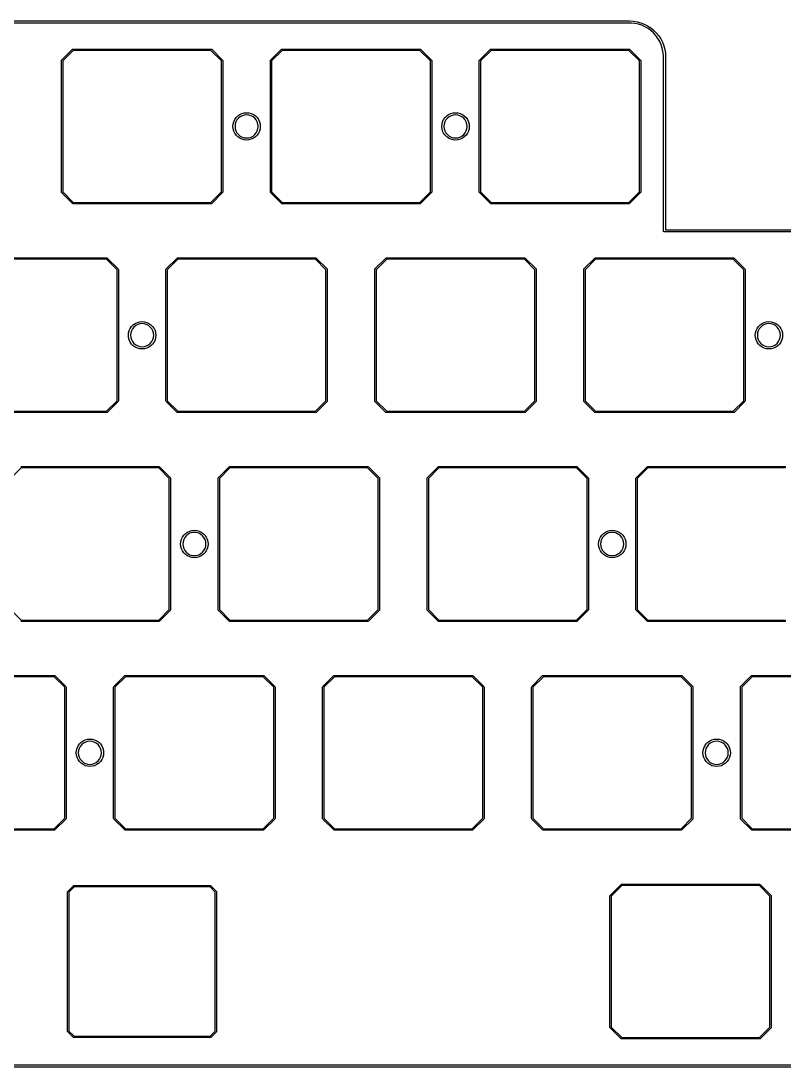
# Model space of a CAD drawing. Extents: x 24 to 276, y -145 to -49.
# Drawn here: x 93.7 to 163.3, y -144.6 to -49.1 of the extents above; entities that cross this region are included whole.
import ezdxf

# ---------------------------------------------------------------- set-up
doc = ezdxf.new("R2010")
doc.units = 0
doc.layers.add('BLACK', color=7, linetype='CONTINUOUS')

msp = doc.modelspace()

# ---------------------------------------------------------------- linework, layer by layer
at = {"layer": 'BLACK', "linetype": 'CONTINUOUS'}
for p, q in [((31.75, -49.1125), (149.225, -49.1125)), ((149.225, -49.3125), (31.75, -49.3125)), ((149.225, -49.1125), (149.225, -49.1125)), ((149.225, -49.1125), (149.567, -49.1305)), ((149.225, -49.1125), (149.225, -49.1125)), ((149.386, -49.3125), (149.225, -49.3125)), ((149.707, -49.3462), (149.386, -49.3125)), ((149.567, -49.1305), (149.906, -49.1841)), ((150.022, -49.4132), (149.707, -49.3462)), ((149.906, -49.1841), (150.237, -49.2728)), ((150.328, -49.5128), (150.022, -49.4132)), ((150.237, -49.2728), (150.557, -49.3957)), ((150.623, -49.6439), (150.328, -49.5128)), ((150.557, -49.3957), (150.862, -49.5513)), ((150.862, -49.5513), (151.15, -49.738)), ((150.902, -49.8051), (150.623, -49.6439)), ((151.163, -49.9945), (150.902, -49.8051)), ((151.15, -49.738), (151.416, -49.9537)), ((151.402, -50.2102), (151.163, -49.9945)), ((151.618, -50.4497), (151.402, -50.2102)), ((151.416, -49.9537), (151.659, -50.1961)), ((151.807, -50.7105), (151.618, -50.4497)), ((151.659, -50.1961), (151.874, -50.4625)), ((151.874, -50.4625), (152.061, -50.75)), ((151.969, -50.9896), (151.807, -50.7105)), ((152.1, -51.284), (151.969, -50.9896)), ((152.061, -50.75), (152.217, -51.0555)), ((152.199, -51.5906), (152.1, -51.284)), ((152.217, -51.0555), (152.34, -51.3755)), ((152.34, -51.3755), (152.428, -51.7066)), ((97.4326, -52.6951), (98.4326, -51.6951)), ((98.4999, -51.7975), (97.535, -52.7624)), ((98.4326, -51.6951), (98.475, -51.6775)), ((98.475, -51.6775), (111.075, -51.6775)), ((111.05, -51.7975), (98.4999, -51.7975)), ((112.015, -52.7624), (111.05, -51.7975)), ((111.075, -51.6775), (111.117, -51.6951)), ((111.117, -51.6951), (111.117, -51.6951)), ((111.117, -51.6951), (112.117, -52.6951)), ((116.483, -52.6951), (117.483, -51.6951)), ((117.55, -51.7975), (116.585, -52.7624)), ((117.483, -51.6951), (117.525, -51.6775)), ((117.525, -51.6775), (130.125, -51.6775)), ((130.1, -51.7975), (117.55, -51.7975)), ((131.065, -52.7624), (130.1, -51.7975)), ((130.125, -51.6775), (130.167, -51.6951)), ((130.167, -51.6951), (130.167, -51.6951)), ((130.167, -51.6951), (131.167, -52.6951)), ((135.533, -52.6951), (136.533, -51.6951)), ((136.6, -51.7975), (135.635, -52.7624)), ((136.533, -51.6951), (136.575, -51.6775)), ((136.575, -51.6775), (149.175, -51.6775)), ((149.15, -51.7975), (136.6, -51.7975)), ((150.115, -52.7624), (149.15, -51.7975)), ((149.175, -51.6775), (149.217, -51.6951)), ((149.217, -51.6951), (149.217, -51.6951)), ((149.217, -51.6951), (150.217, -52.6951)), ((152.266, -51.9058), (152.199, -51.5906)), ((152.3, -52.2263), (152.266, -51.9058)), ((152.3, -52.3875), (152.3, -52.2263)), ((152.3, -68.2625), (152.3, -52.3875)), ((152.3, -52.3875), (152.3, -52.3875)), ((152.428, -51.7066), (152.482, -52.0452)), ((152.482, -52.0452), (152.5, -52.3875)), ((152.5, -52.3875), (152.5, -52.3875)), ((152.5, -52.3875), (152.5, -52.3875)), ((152.5, -52.3875), (152.5, -68.1625)), ((97.415, -52.7375), (97.4326, -52.6951)), ((97.415, -64.7375), (97.415, -52.7375)), ((97.4326, -52.6951), (97.4326, -52.6951)), ((97.535, -52.7624), (97.535, -64.7126)), ((112.015, -64.7126), (112.015, -52.7624)), ((112.117, -52.6951), (112.135, -52.7375)), ((112.135, -52.7375), (112.135, -64.7375)), ((116.465, -52.7375), (116.483, -52.6951)), ((116.465, -64.7375), (116.465, -52.7375)), ((116.483, -52.6951), (116.483, -52.6951)), ((116.585, -52.7624), (116.585, -64.7126)), ((131.065, -64.7126), (131.065, -52.7624)), ((131.167, -52.6951), (131.185, -52.7375)), ((131.185, -52.7375), (131.185, -64.7375)), ((135.515, -52.7375), (135.533, -52.6951)), ((135.515, -64.7375), (135.515, -52.7375)), ((135.533, -52.6951), (135.533, -52.6951)), ((135.635, -52.7624), (135.635, -64.7126)), ((150.115, -64.7126), (150.115, -52.7624)), ((150.217, -52.6951), (150.235, -52.7375)), ((150.235, -52.7375), (150.235, -64.7375)), ((113.125, -58.31), (113.217, -58.1125)), ((113.217, -58.1125), (113.342, -57.934)), ((113.423, -58.1513), (113.325, -58.3337)), ((113.342, -57.934), (113.497, -57.7799)), ((113.554, -57.9914), (113.423, -58.1513)), ((113.497, -57.7799), (113.675, -57.655)), ((113.714, -57.8602), (113.554, -57.9914)), ((113.675, -57.655), (113.872, -57.5629)), ((113.896, -57.7627), (113.714, -57.8602)), ((113.872, -57.5629), (114.083, -57.5065)), ((114.094, -57.7027), (113.896, -57.7627)), ((114.083, -57.5065), (114.3, -57.4875)), ((114.3, -57.6824), (114.094, -57.7027)), ((114.3, -57.4875), (114.517, -57.5065)), ((114.506, -57.7027), (114.3, -57.6824)), ((114.704, -57.7627), (114.506, -57.7027)), ((114.517, -57.5065), (114.728, -57.5629)), ((114.886, -57.8602), (114.704, -57.7627)), ((114.728, -57.5629), (114.925, -57.655)), ((115.046, -57.9914), (114.886, -57.8602)), ((114.925, -57.655), (115.103, -57.7799)), ((115.177, -58.1513), (115.046, -57.9914)), ((115.103, -57.7799), (115.258, -57.934)), ((115.275, -58.3337), (115.177, -58.1513)), ((115.258, -57.934), (115.383, -58.1125)), ((115.383, -58.1125), (115.475, -58.31)), ((132.175, -58.31), (132.267, -58.1125)), ((132.267, -58.1125), (132.392, -57.934)), ((132.473, -58.1513), (132.375, -58.3337)), ((132.392, -57.934), (132.547, -57.7799)), ((132.604, -57.9914), (132.473, -58.1513)), ((132.547, -57.7799), (132.725, -57.655)), ((132.764, -57.8602), (132.604, -57.9914)), ((132.725, -57.655), (132.922, -57.5629)), ((132.946, -57.7627), (132.764, -57.8602)), ((132.922, -57.5629), (133.133, -57.5065)), ((133.144, -57.7027), (132.946, -57.7627)), ((133.133, -57.5065), (133.35, -57.4875)), ((133.35, -57.6824), (133.144, -57.7027)), ((133.35, -57.4875), (133.567, -57.5065)), ((133.556, -57.7027), (133.35, -57.6824)), ((133.754, -57.7627), (133.556, -57.7027)), ((133.567, -57.5065), (133.778, -57.5629)), ((133.936, -57.8602), (133.754, -57.7627)), ((133.778, -57.5629), (133.975, -57.655)), ((134.096, -57.9914), (133.936, -57.8602)), ((133.975, -57.655), (134.153, -57.7799)), ((134.227, -58.1513), (134.096, -57.9914)), ((134.153, -57.7799), (134.308, -57.934)), ((134.325, -58.3337), (134.227, -58.1513)), ((134.308, -57.934), (134.433, -58.1125)), ((134.433, -58.1125), (134.525, -58.31)), ((113.05, -58.7375), (113.069, -58.5204)), ((113.069, -58.9546), (113.05, -58.7375)), ((113.069, -58.5204), (113.125, -58.31)), ((113.125, -59.165), (113.069, -58.9546)), ((113.217, -59.3625), (113.125, -59.165)), ((113.265, -58.5317), (113.245, -58.7375)), ((113.245, -58.7375), (113.265, -58.9433)), ((113.325, -58.3337), (113.265, -58.5317)), ((113.265, -58.9433), (113.325, -59.1413)), ((113.325, -59.1413), (113.423, -59.3237)), ((115.177, -59.3237), (115.275, -59.1413)), ((115.335, -58.5317), (115.275, -58.3337)), ((115.275, -59.1413), (115.335, -58.9433)), ((115.355, -58.7375), (115.335, -58.5317)), ((115.335, -58.9433), (115.355, -58.7375)), ((115.475, -59.165), (115.383, -59.3625)), ((115.475, -58.31), (115.531, -58.5204)), ((115.531, -58.9546), (115.475, -59.165)), ((115.531, -58.5204), (115.55, -58.7375)), ((115.55, -58.7375), (115.531, -58.9546)), ((132.1, -58.7375), (132.119, -58.5204)), ((132.119, -58.9546), (132.1, -58.7375)), ((132.119, -58.5204), (132.175, -58.31)), ((132.175, -59.165), (132.119, -58.9546)), ((132.267, -59.3625), (132.175, -59.165)), ((132.315, -58.5317), (132.295, -58.7375)), ((132.295, -58.7375), (132.315, -58.9433)), ((132.375, -58.3337), (132.315, -58.5317)), ((132.315, -58.9433), (132.375, -59.1413)), ((132.375, -59.1413), (132.473, -59.3237)), ((134.227, -59.3237), (134.325, -59.1413)), ((134.385, -58.5317), (134.325, -58.3337)), ((134.325, -59.1413), (134.385, -58.9433)), ((134.405, -58.7375), (134.385, -58.5317)), ((134.385, -58.9433), (134.405, -58.7375)), ((134.525, -59.165), (134.433, -59.3625)), ((134.525, -58.31), (134.581, -58.5204)), ((134.581, -58.9546), (134.525, -59.165)), ((134.581, -58.5204), (134.6, -58.7375)), ((134.6, -58.7375), (134.581, -58.9546)), ((113.342, -59.541), (113.217, -59.3625)), ((113.497, -59.6951), (113.342, -59.541)), ((113.423, -59.3237), (113.554, -59.4836)), ((113.675, -59.82), (113.497, -59.6951)), ((113.554, -59.4836), (113.714, -59.6148)), ((113.872, -59.9121), (113.675, -59.82)), ((113.714, -59.6148), (113.896, -59.7123)), ((114.083, -59.9685), (113.872, -59.9121)), ((113.896, -59.7123), (114.094, -59.7723)), ((114.3, -59.9875), (114.083, -59.9685)), ((114.094, -59.7723), (114.3, -59.7926)), ((114.3, -59.7926), (114.506, -59.7723)), ((114.517, -59.9685), (114.3, -59.9875)), ((114.506, -59.7723), (114.704, -59.7123)), ((114.728, -59.9121), (114.517, -59.9685)), ((114.704, -59.7123), (114.886, -59.6148)), ((114.925, -59.82), (114.728, -59.9121)), ((114.886, -59.6148), (115.046, -59.4836)), ((115.103, -59.6951), (114.925, -59.82)), ((115.046, -59.4836), (115.177, -59.3237)), ((115.258, -59.541), (115.103, -59.6951)), ((115.383, -59.3625), (115.258, -59.541)), ((132.392, -59.541), (132.267, -59.3625)), ((132.547, -59.6951), (132.392, -59.541)), ((132.473, -59.3237), (132.604, -59.4836)), ((132.725, -59.82), (132.547, -59.6951)), ((132.604, -59.4836), (132.764, -59.6148)), ((132.922, -59.9121), (132.725, -59.82)), ((132.764, -59.6148), (132.946, -59.7123)), ((133.133, -59.9685), (132.922, -59.9121)), ((132.946, -59.7123), (133.144, -59.7723)), ((133.35, -59.9875), (133.133, -59.9685)), ((133.144, -59.7723), (133.35, -59.7926)), ((133.35, -59.7926), (133.556, -59.7723)), ((133.567, -59.9685), (133.35, -59.9875)), ((133.556, -59.7723), (133.754, -59.7123)), ((133.778, -59.9121), (133.567, -59.9685)), ((133.754, -59.7123), (133.936, -59.6148)), ((133.975, -59.82), (133.778, -59.9121)), ((133.936, -59.6148), (134.096, -59.4836)), ((134.153, -59.6951), (133.975, -59.82)), ((134.096, -59.4836), (134.227, -59.3237)), ((134.308, -59.541), (134.153, -59.6951)), ((134.433, -59.3625), (134.308, -59.541)), ((97.4326, -64.7799), (97.415, -64.7375)), ((98.4326, -65.7799), (97.4326, -64.7799)), ((97.4326, -64.7799), (97.4326, -64.7799)), ((97.535, -64.7126), (98.4999, -65.6775)), ((111.05, -65.6775), (112.015, -64.7126)), ((112.117, -64.7799), (111.117, -65.7799)), ((112.135, -64.7375), (112.117, -64.7799)), ((116.483, -64.7799), (116.465, -64.7375)), ((117.483, -65.7799), (116.483, -64.7799)), ((116.483, -64.7799), (116.483, -64.7799)), ((116.585, -64.7126), (117.55, -65.6775)), ((130.1, -65.6775), (131.065, -64.7126)), ((131.167, -64.7799), (130.167, -65.7799)), ((131.185, -64.7375), (131.167, -64.7799)), ((135.533, -64.7799), (135.515, -64.7375)), ((136.533, -65.7799), (135.533, -64.7799)), ((135.533, -64.7799), (135.533, -64.7799)), ((135.635, -64.7126), (136.6, -65.6775)), ((149.15, -65.6775), (150.115, -64.7126)), ((150.217, -64.7799), (149.217, -65.7799)), ((150.235, -64.7375), (150.217, -64.7799)), ((98.475, -65.7975), (98.4326, -65.7799)), ((111.075, -65.7975), (98.475, -65.7975)), ((98.4999, -65.6775), (111.05, -65.6775)), ((111.117, -65.7799), (111.075, -65.7975)), ((117.525, -65.7975), (117.483, -65.7799)), ((130.125, -65.7975), (117.525, -65.7975)), ((117.55, -65.6775), (130.1, -65.6775)), ((130.167, -65.7799), (130.125, -65.7975)), ((136.575, -65.7975), (136.533, -65.7799)), ((149.175, -65.7975), (136.575, -65.7975)), ((136.6, -65.6775), (149.15, -65.6775)), ((149.217, -65.7799), (149.175, -65.7975)), ((152.305, -68.2776), (152.3, -68.2625)), ((152.305, -68.2934), (152.305, -68.2776)), ((152.314, -68.3062), (152.305, -68.2934)), ((152.319, -68.3213), (152.314, -68.3062)), ((152.332, -68.3306), (152.319, -68.3213)), ((152.341, -68.3434), (152.332, -68.3306)), ((152.356, -68.3483), (152.341, -68.3434)), ((152.369, -68.3576), (152.356, -68.3483)), ((152.385, -68.3576), (152.369, -68.3576)), ((152.4, -68.3625), (152.385, -68.3576)), ((273.787, -68.3625), (152.4, -68.3625)), ((152.5, -68.1625), (273.787, -68.1625)), ((88.95, -70.7275), (101.55, -70.7275)), ((101.525, -70.8475), (88.9749, -70.8475)), ((102.49, -71.8124), (101.525, -70.8475)), ((101.55, -70.7275), (101.592, -70.7451)), ((101.592, -70.7451), (101.592, -70.7451)), ((101.592, -70.7451), (102.592, -71.7451)), ((106.958, -71.7451), (107.958, -70.7451)), ((108.025, -70.8475), (107.06, -71.8124)), ((107.958, -70.7451), (108, -70.7275)), ((108, -70.7275), (120.6, -70.7275)), ((120.575, -70.8475), (108.025, -70.8475)), ((121.54, -71.8124), (120.575, -70.8475)), ((120.6, -70.7275), (120.642, -70.7451)), ((120.642, -70.7451), (120.642, -70.7451)), ((120.642, -70.7451), (121.642, -71.7451)), ((126.008, -71.7451), (127.008, -70.7451)), ((127.075, -70.8475), (126.11, -71.8124)), ((127.008, -70.7451), (127.05, -70.7275)), ((127.05, -70.7275), (139.65, -70.7275)), ((139.625, -70.8475), (127.075, -70.8475)), ((140.59, -71.8124), (139.625, -70.8475)), ((139.65, -70.7275), (139.692, -70.7451)), ((139.692, -70.7451), (139.692, -70.7451)), ((139.692, -70.7451), (140.692, -71.7451)), ((145.058, -71.7451), (146.058, -70.7451)), ((146.125, -70.8475), (145.16, -71.8124)), ((146.058, -70.7451), (146.1, -70.7275)), ((146.1, -70.7275), (158.7, -70.7275)), ((158.675, -70.8475), (146.125, -70.8475)), ((159.64, -71.8124), (158.675, -70.8475)), ((158.7, -70.7275), (158.742, -70.7451)), ((158.742, -70.7451), (158.742, -70.7451)), ((158.742, -70.7451), (159.742, -71.7451)), ((102.49, -83.7626), (102.49, -71.8124)), ((102.592, -71.7451), (102.61, -71.7875)), ((102.61, -71.7875), (102.61, -71.7875)), ((102.61, -71.7875), (102.61, -83.7875)), ((106.94, -71.7875), (106.958, -71.7451)), ((106.94, -83.7875), (106.94, -71.7875)), ((106.958, -71.7451), (106.958, -71.7451)), ((107.06, -71.8124), (107.06, -83.7626)), ((121.54, -83.7626), (121.54, -71.8124)), ((121.642, -71.7451), (121.66, -71.7875)), ((121.66, -71.7875), (121.66, -71.7875)), ((121.66, -71.7875), (121.66, -83.7875)), ((125.99, -71.7875), (126.008, -71.7451)), ((125.99, -83.7875), (125.99, -71.7875)), ((126.008, -71.7451), (126.008, -71.7451)), ((126.11, -71.8124), (126.11, -83.7626)), ((140.59, -83.7626), (140.59, -71.8124)), ((140.692, -71.7451), (140.71, -71.7875)), ((140.71, -71.7875), (140.71, -71.7875)), ((140.71, -71.7875), (140.71, -83.7875)), ((145.04, -71.7875), (145.058, -71.7451)), ((145.04, -83.7875), (145.04, -71.7875)), ((145.058, -71.7451), (145.058, -71.7451)), ((145.16, -71.8124), (145.16, -83.7626)), ((159.64, -83.7626), (159.64, -71.8124)), ((159.742, -71.7451), (159.76, -71.7875)), ((159.76, -71.7875), (159.76, -71.7875)), ((159.76, -71.7875), (159.76, -83.7875)), ((103.6, -77.36), (103.692, -77.1625)), ((103.692, -77.1625), (103.817, -76.984)), ((103.898, -77.2013), (103.8, -77.3837)), ((103.817, -76.984), (103.972, -76.8299)), ((104.029, -77.0414), (103.898, -77.2013)), ((103.972, -76.8299), (104.15, -76.705)), ((104.189, -76.9102), (104.029, -77.0414)), ((104.15, -76.705), (104.347, -76.6129)), ((104.371, -76.8127), (104.189, -76.9102)), ((104.347, -76.6129), (104.558, -76.5565)), ((104.569, -76.7527), (104.371, -76.8127)), ((104.558, -76.5565), (104.775, -76.5375)), ((104.775, -76.7324), (104.569, -76.7527)), ((104.775, -76.5375), (104.992, -76.5565)), ((104.981, -76.7527), (104.775, -76.7324)), ((105.179, -76.8127), (104.981, -76.7527)), ((104.992, -76.5565), (105.203, -76.6129)), ((105.361, -76.9102), (105.179, -76.8127)), ((105.203, -76.6129), (105.4, -76.705)), ((105.521, -77.0414), (105.361, -76.9102)), ((105.4, -76.705), (105.578, -76.8299)), ((105.652, -77.2013), (105.521, -77.0414)), ((105.578, -76.8299), (105.733, -76.984)), ((105.75, -77.3837), (105.652, -77.2013)), ((105.733, -76.984), (105.858, -77.1625)), ((105.858, -77.1625), (105.95, -77.36)), ((160.75, -77.36), (160.842, -77.1625)), ((160.842, -77.1625), (160.967, -76.984)), ((161.048, -77.2013), (160.95, -77.3837)), ((160.967, -76.984), (161.122, -76.8299)), ((161.179, -77.0414), (161.048, -77.2013)), ((161.122, -76.8299), (161.3, -76.705)), ((161.339, -76.9102), (161.179, -77.0414)), ((161.3, -76.705), (161.497, -76.6129)), ((161.521, -76.8127), (161.339, -76.9102)), ((161.497, -76.6129), (161.708, -76.5565)), ((161.719, -76.7527), (161.521, -76.8127)), ((161.708, -76.5565), (161.925, -76.5375)), ((161.925, -76.7324), (161.719, -76.7527)), ((161.925, -76.5375), (162.142, -76.5565)), ((162.131, -76.7527), (161.925, -76.7324)), ((162.329, -76.8127), (162.131, -76.7527)), ((162.142, -76.5565), (162.353, -76.6129)), ((162.511, -76.9102), (162.329, -76.8127)), ((162.353, -76.6129), (162.55, -76.705)), ((162.671, -77.0414), (162.511, -76.9102)), ((162.55, -76.705), (162.728, -76.8299)), ((162.802, -77.2013), (162.671, -77.0414)), ((162.728, -76.8299), (162.883, -76.984)), ((162.9, -77.3837), (162.802, -77.2013)), ((162.883, -76.984), (163.008, -77.1625)), ((163.008, -77.1625), (163.1, -77.36)), ((103.525, -77.7875), (103.544, -77.5704)), ((103.544, -78.0046), (103.525, -77.7875)), ((103.544, -77.5704), (103.6, -77.36)), ((103.6, -78.215), (103.544, -78.0046)), ((103.692, -78.4125), (103.6, -78.215)), ((103.74, -77.5817), (103.72, -77.7875)), ((103.72, -77.7875), (103.74, -77.9933)), ((103.8, -77.3837), (103.74, -77.5817)), ((103.74, -77.9933), (103.8, -78.1913)), ((103.8, -78.1913), (103.898, -78.3737)), ((105.652, -78.3737), (105.75, -78.1913)), ((105.81, -77.5817), (105.75, -77.3837)), ((105.75, -78.1913), (105.81, -77.9933)), ((105.83, -77.7875), (105.81, -77.5817)), ((105.81, -77.9933), (105.83, -77.7875)), ((105.95, -78.215), (105.858, -78.4125)), ((105.95, -77.36), (106.006, -77.5704)), ((106.006, -78.0046), (105.95, -78.215)), ((106.006, -77.5704), (106.025, -77.7875)), ((106.025, -77.7875), (106.006, -78.0046)), ((160.675, -77.7875), (160.694, -77.5704)), ((160.694, -78.0046), (160.675, -77.7875)), ((160.694, -77.5704), (160.75, -77.36)), ((160.75, -78.215), (160.694, -78.0046)), ((160.842, -78.4125), (160.75, -78.215)), ((160.89, -77.5817), (160.87, -77.7875)), ((160.87, -77.7875), (160.89, -77.9933)), ((160.95, -77.3837), (160.89, -77.5817)), ((160.89, -77.9933), (160.95, -78.1913)), ((160.95, -78.1913), (161.048, -78.3737)), ((162.802, -78.3737), (162.9, -78.1913)), ((162.96, -77.5817), (162.9, -77.3837)), ((162.9, -78.1913), (162.96, -77.9933)), ((162.98, -77.7875), (162.96, -77.5817)), ((162.96, -77.9933), (162.98, -77.7875)), ((163.1, -78.215), (163.008, -78.4125)), ((163.1, -77.36), (163.156, -77.5704)), ((163.156, -78.0046), (163.1, -78.215)), ((163.156, -77.5704), (163.175, -77.7875)), ((163.175, -77.7875), (163.156, -78.0046)), ((103.817, -78.591), (103.692, -78.4125)), ((103.972, -78.7451), (103.817, -78.591)), ((103.898, -78.3737), (104.029, -78.5336)), ((104.15, -78.87), (103.972, -78.7451)), ((104.029, -78.5336), (104.189, -78.6648)), ((104.347, -78.9621), (104.15, -78.87)), ((104.189, -78.6648), (104.371, -78.7623)), ((104.558, -79.0185), (104.347, -78.9621)), ((104.371, -78.7623), (104.569, -78.8223)), ((104.775, -79.0375), (104.558, -79.0185)), ((104.569, -78.8223), (104.775, -78.8426)), ((104.775, -78.8426), (104.981, -78.8223)), ((104.992, -79.0185), (104.775, -79.0375)), ((104.981, -78.8223), (105.179, -78.7623)), ((105.203, -78.9621), (104.992, -79.0185)), ((105.179, -78.7623), (105.361, -78.6648)), ((105.4, -78.87), (105.203, -78.9621)), ((105.361, -78.6648), (105.521, -78.5336)), ((105.578, -78.7451), (105.4, -78.87)), ((105.521, -78.5336), (105.652, -78.3737)), ((105.733, -78.591), (105.578, -78.7451)), ((105.858, -78.4125), (105.733, -78.591)), ((160.967, -78.591), (160.842, -78.4125)), ((161.122, -78.7451), (160.967, -78.591)), ((161.048, -78.3737), (161.179, -78.5336)), ((161.3, -78.87), (161.122, -78.7451)), ((161.179, -78.5336), (161.339, -78.6648)), ((161.497, -78.9621), (161.3, -78.87)), ((161.339, -78.6648), (161.521, -78.7623)), ((161.708, -79.0185), (161.497, -78.9621)), ((161.521, -78.7623), (161.719, -78.8223)), ((161.925, -79.0375), (161.708, -79.0185)), ((161.719, -78.8223), (161.925, -78.8426)), ((161.925, -78.8426), (162.131, -78.8223)), ((162.142, -79.0185), (161.925, -79.0375)), ((162.131, -78.8223), (162.329, -78.7623)), ((162.353, -78.9621), (162.142, -79.0185)), ((162.329, -78.7623), (162.511, -78.6648)), ((162.55, -78.87), (162.353, -78.9621)), ((162.511, -78.6648), (162.671, -78.5336)), ((162.728, -78.7451), (162.55, -78.87)), ((162.671, -78.5336), (162.802, -78.3737)), ((162.883, -78.591), (162.728, -78.7451)), ((163.008, -78.4125), (162.883, -78.591)), ((101.525, -84.7275), (102.49, -83.7626)), ((102.592, -83.8299), (101.592, -84.8299)), ((102.61, -83.7875), (102.592, -83.8299)), ((106.958, -83.8299), (106.94, -83.7875)), ((107.958, -84.8299), (106.958, -83.8299)), ((106.958, -83.8299), (106.958, -83.8299)), ((107.06, -83.7626), (108.025, -84.7275)), ((120.575, -84.7275), (121.54, -83.7626)), ((121.642, -83.8299), (120.642, -84.8299)), ((121.66, -83.7875), (121.642, -83.8299)), ((126.008, -83.8299), (125.99, -83.7875)), ((127.008, -84.8299), (126.008, -83.8299)), ((126.008, -83.8299), (126.008, -83.8299)), ((126.11, -83.7626), (127.075, -84.7275)), ((139.625, -84.7275), (140.59, -83.7626)), ((140.692, -83.8299), (139.692, -84.8299)), ((140.71, -83.7875), (140.692, -83.8299)), ((145.058, -83.8299), (145.04, -83.7875)), ((146.058, -84.8299), (145.058, -83.8299)), ((145.058, -83.8299), (145.058, -83.8299)), ((145.16, -83.7626), (146.125, -84.7275)), ((158.675, -84.7275), (159.64, -83.7626)), ((159.742, -83.8299), (158.742, -84.8299)), ((159.76, -83.7875), (159.742, -83.8299)), ((101.55, -84.8475), (88.95, -84.8475)), ((88.9749, -84.7275), (101.525, -84.7275)), ((101.592, -84.8299), (101.55, -84.8475)), ((101.592, -84.8299), (101.592, -84.8299)), ((108, -84.8475), (107.958, -84.8299)), ((120.6, -84.8475), (108, -84.8475)), ((108.025, -84.7275), (120.575, -84.7275)), ((120.642, -84.8299), (120.6, -84.8475)), ((120.642, -84.8299), (120.642, -84.8299)), ((127.05, -84.8475), (127.008, -84.8299)), ((139.65, -84.8475), (127.05, -84.8475)), ((127.075, -84.7275), (139.625, -84.7275)), ((139.692, -84.8299), (139.65, -84.8475)), ((139.692, -84.8299), (139.692, -84.8299)), ((146.1, -84.8475), (146.058, -84.8299)), ((158.7, -84.8475), (146.1, -84.8475)), ((146.125, -84.7275), (158.675, -84.7275)), ((158.742, -84.8299), (158.7, -84.8475)), ((158.742, -84.8299), (158.742, -84.8299)), ((93.7374, -89.8975), (92.7725, -90.8624)), ((93.7125, -89.7775), (106.312, -89.7775)), ((106.288, -89.8975), (93.7374, -89.8975)), ((107.252, -90.8624), (106.288, -89.8975)), ((106.312, -89.7775), (106.355, -89.7951)), ((106.355, -89.7951), (106.355, -89.7951)), ((106.355, -89.7951), (107.355, -90.7951)), ((111.72, -90.7951), (112.72, -89.7951)), ((112.787, -89.8975), (111.822, -90.8624)), ((112.72, -89.7951), (112.762, -89.7775)), ((112.762, -89.7775), (125.362, -89.7775)), ((125.338, -89.8975), (112.787, -89.8975)), ((126.302, -90.8624), (125.338, -89.8975)), ((125.362, -89.7775), (125.405, -89.7951)), ((125.405, -89.7951), (125.405, -89.7951)), ((125.405, -89.7951), (126.405, -90.7951)), ((130.77, -90.7951), (131.77, -89.7951)), ((131.837, -89.8975), (130.873, -90.8624)), ((131.77, -89.7951), (131.812, -89.7775)), ((131.812, -89.7775), (144.412, -89.7775)), ((144.388, -89.8975), (131.837, -89.8975)), ((145.352, -90.8624), (144.388, -89.8975)), ((144.412, -89.7775), (144.455, -89.7951)), ((144.455, -89.7951), (144.455, -89.7951)), ((144.455, -89.7951), (145.455, -90.7951)), ((149.82, -90.7951), (150.82, -89.7951)), ((150.887, -89.8975), (149.922, -90.8624)), ((150.82, -89.7951), (150.862, -89.7775)), ((150.862, -89.7775), (163.463, -89.7775)), ((163.438, -89.8975), (150.887, -89.8975)), ((107.252, -102.813), (107.252, -90.8624)), ((107.355, -90.7951), (107.372, -90.8375)), ((107.372, -90.8375), (107.372, -90.8375)), ((107.372, -90.8375), (107.372, -102.837)), ((111.703, -90.8375), (111.72, -90.7951)), ((111.703, -102.837), (111.703, -90.8375)), ((111.72, -90.7951), (111.72, -90.7951)), ((111.822, -90.8624), (111.822, -102.813)), ((126.302, -102.813), (126.302, -90.8624)), ((126.405, -90.7951), (126.422, -90.8375)), ((126.422, -90.8375), (126.422, -90.8375)), ((126.422, -90.8375), (126.422, -102.837)), ((130.752, -90.8375), (130.77, -90.7951)), ((130.752, -102.837), (130.752, -90.8375)), ((130.77, -90.7951), (130.77, -90.7951)), ((130.873, -90.8624), (130.873, -102.813)), ((145.352, -102.813), (145.352, -90.8624)), ((145.455, -90.7951), (145.472, -90.8375)), ((145.472, -90.8375), (145.472, -90.8375)), ((145.472, -90.8375), (145.472, -102.837)), ((149.802, -90.8375), (149.82, -90.7951)), ((149.802, -102.837), (149.802, -90.8375)), ((149.82, -90.7951), (149.82, -90.7951)), ((149.922, -90.8624), (149.922, -102.813)), ((108.363, -96.41), (108.455, -96.2125)), ((108.455, -96.2125), (108.58, -96.034)), ((108.66, -96.2513), (108.563, -96.4337)), ((108.58, -96.034), (108.734, -95.8799)), ((108.791, -96.0914), (108.66, -96.2513)), ((108.734, -95.8799), (108.912, -95.755)), ((108.951, -95.9602), (108.791, -96.0914)), ((108.912, -95.755), (109.11, -95.6629)), ((109.134, -95.8627), (108.951, -95.9602)), ((109.11, -95.6629), (109.32, -95.6065)), ((109.332, -95.8027), (109.134, -95.8627)), ((109.32, -95.6065), (109.537, -95.5875)), ((109.537, -95.7824), (109.332, -95.8027)), ((109.537, -95.5875), (109.755, -95.6065)), ((109.743, -95.8027), (109.537, -95.7824)), ((109.941, -95.8627), (109.743, -95.8027)), ((109.755, -95.6065), (109.965, -95.6629)), ((110.124, -95.9602), (109.941, -95.8627)), ((109.965, -95.6629), (110.162, -95.755)), ((110.284, -96.0914), (110.124, -95.9602)), ((110.162, -95.755), (110.341, -95.8799)), ((110.415, -96.2513), (110.284, -96.0914)), ((110.341, -95.8799), (110.495, -96.034)), ((110.512, -96.4337), (110.415, -96.2513)), ((110.495, -96.034), (110.62, -96.2125)), ((110.62, -96.2125), (110.712, -96.41)), ((146.463, -96.41), (146.555, -96.2125)), ((146.555, -96.2125), (146.68, -96.034)), ((146.76, -96.2513), (146.663, -96.4337)), ((146.68, -96.034), (146.834, -95.8799)), ((146.891, -96.0914), (146.76, -96.2513)), ((146.834, -95.8799), (147.012, -95.755)), ((147.051, -95.9602), (146.891, -96.0914)), ((147.012, -95.755), (147.21, -95.6629)), ((147.234, -95.8627), (147.051, -95.9602)), ((147.21, -95.6629), (147.42, -95.6065)), ((147.432, -95.8027), (147.234, -95.8627)), ((147.42, -95.6065), (147.637, -95.5875)), ((147.637, -95.7824), (147.432, -95.8027)), ((147.637, -95.5875), (147.855, -95.6065)), ((147.843, -95.8027), (147.637, -95.7824)), ((148.041, -95.8627), (147.843, -95.8027)), ((147.855, -95.6065), (148.065, -95.6629)), ((148.224, -95.9602), (148.041, -95.8627)), ((148.065, -95.6629), (148.262, -95.755)), ((148.384, -96.0914), (148.224, -95.9602)), ((148.262, -95.755), (148.441, -95.8799)), ((148.515, -96.2513), (148.384, -96.0914)), ((148.441, -95.8799), (148.595, -96.034)), ((148.612, -96.4337), (148.515, -96.2513)), ((148.595, -96.034), (148.72, -96.2125)), ((148.72, -96.2125), (148.812, -96.41)), ((108.287, -96.8375), (108.306, -96.6204)), ((108.306, -97.0546), (108.287, -96.8375)), ((108.306, -96.6204), (108.363, -96.41)), ((108.363, -97.265), (108.306, -97.0546)), ((108.455, -97.4625), (108.363, -97.265)), ((108.503, -96.6317), (108.482, -96.8375)), ((108.482, -96.8375), (108.503, -97.0433)), ((108.563, -96.4337), (108.503, -96.6317)), ((108.503, -97.0433), (108.563, -97.2413)), ((108.563, -97.2413), (108.66, -97.4237)), ((110.415, -97.4237), (110.512, -97.2413)), ((110.572, -96.6317), (110.512, -96.4337)), ((110.512, -97.2413), (110.572, -97.0433)), ((110.593, -96.8375), (110.572, -96.6317)), ((110.572, -97.0433), (110.593, -96.8375)), ((110.712, -97.265), (110.62, -97.4625)), ((110.712, -96.41), (110.769, -96.6204)), ((110.769, -97.0546), (110.712, -97.265)), ((110.769, -96.6204), (110.787, -96.8375)), ((110.787, -96.8375), (110.769, -97.0546)), ((146.387, -96.8375), (146.406, -96.6204)), ((146.406, -97.0546), (146.387, -96.8375)), ((146.406, -96.6204), (146.463, -96.41)), ((146.463, -97.265), (146.406, -97.0546)), ((146.555, -97.4625), (146.463, -97.265)), ((146.603, -96.6317), (146.582, -96.8375)), ((146.582, -96.8375), (146.603, -97.0433)), ((146.663, -96.4337), (146.603, -96.6317)), ((146.603, -97.0433), (146.663, -97.2413)), ((146.663, -97.2413), (146.76, -97.4237)), ((148.515, -97.4237), (148.612, -97.2413)), ((148.672, -96.6317), (148.612, -96.4337)), ((148.612, -97.2413), (148.672, -97.0433)), ((148.693, -96.8375), (148.672, -96.6317)), ((148.672, -97.0433), (148.693, -96.8375)), ((148.812, -97.265), (148.72, -97.4625)), ((148.812, -96.41), (148.869, -96.6204)), ((148.869, -97.0546), (148.812, -97.265)), ((148.869, -96.6204), (148.887, -96.8375)), ((148.887, -96.8375), (148.869, -97.0546)), ((108.58, -97.641), (108.455, -97.4625)), ((108.734, -97.7951), (108.58, -97.641)), ((108.66, -97.4237), (108.791, -97.5836)), ((108.912, -97.92), (108.734, -97.7951)), ((108.791, -97.5836), (108.951, -97.7148)), ((109.11, -98.0121), (108.912, -97.92)), ((108.951, -97.7148), (109.134, -97.8123)), ((109.32, -98.0685), (109.11, -98.0121)), ((109.134, -97.8123), (109.332, -97.8723)), ((109.537, -98.0875), (109.32, -98.0685)), ((109.332, -97.8723), (109.537, -97.8926)), ((109.537, -97.8926), (109.743, -97.8723)), ((109.755, -98.0685), (109.537, -98.0875)), ((109.743, -97.8723), (109.941, -97.8123)), ((109.965, -98.0121), (109.755, -98.0685)), ((109.941, -97.8123), (110.124, -97.7148)), ((110.162, -97.92), (109.965, -98.0121)), ((110.124, -97.7148), (110.284, -97.5836)), ((110.341, -97.7951), (110.162, -97.92)), ((110.284, -97.5836), (110.415, -97.4237)), ((110.495, -97.641), (110.341, -97.7951)), ((110.62, -97.4625), (110.495, -97.641)), ((146.68, -97.641), (146.555, -97.4625)), ((146.834, -97.7951), (146.68, -97.641)), ((146.76, -97.4237), (146.891, -97.5836)), ((147.012, -97.92), (146.834, -97.7951)), ((146.891, -97.5836), (147.051, -97.7148)), ((147.21, -98.0121), (147.012, -97.92)), ((147.051, -97.7148), (147.234, -97.8123)), ((147.42, -98.0685), (147.21, -98.0121)), ((147.234, -97.8123), (147.432, -97.8723)), ((147.637, -98.0875), (147.42, -98.0685)), ((147.432, -97.8723), (147.637, -97.8926)), ((147.637, -97.8926), (147.843, -97.8723)), ((147.855, -98.0685), (147.637, -98.0875)), ((147.843, -97.8723), (148.041, -97.8123)), ((148.065, -98.0121), (147.855, -98.0685)), ((148.041, -97.8123), (148.224, -97.7148)), ((148.262, -97.92), (148.065, -98.0121)), ((148.224, -97.7148), (148.384, -97.5836)), ((148.441, -97.7951), (148.262, -97.92)), ((148.384, -97.5836), (148.515, -97.4237)), ((148.595, -97.641), (148.441, -97.7951)), ((148.72, -97.4625), (148.595, -97.641)), ((92.7725, -102.813), (93.7374, -103.777)), ((106.288, -103.777), (107.252, -102.813)), ((107.355, -102.88), (106.355, -103.88)), ((107.372, -102.837), (107.355, -102.88)), ((111.72, -102.88), (111.703, -102.837)), ((112.72, -103.88), (111.72, -102.88)), ((111.822, -102.813), (112.787, -103.777)), ((125.338, -103.777), (126.302, -102.813)), ((126.405, -102.88), (125.405, -103.88)), ((126.422, -102.837), (126.405, -102.88)), ((130.77, -102.88), (130.752, -102.837)), ((131.77, -103.88), (130.77, -102.88)), ((130.873, -102.813), (131.837, -103.777)), ((144.388, -103.777), (145.352, -102.813)), ((145.455, -102.88), (144.455, -103.88)), ((145.472, -102.837), (145.455, -102.88)), ((149.82, -102.88), (149.802, -102.837)), ((150.82, -103.88), (149.82, -102.88)), ((149.922, -102.813), (150.887, -103.777)), ((106.312, -103.897), (93.7125, -103.897)), ((93.7374, -103.777), (106.288, -103.777)), ((106.355, -103.88), (106.312, -103.897)), ((106.355, -103.88), (106.355, -103.88)), ((112.762, -103.897), (112.72, -103.88)), ((125.362, -103.897), (112.762, -103.897)), ((112.787, -103.777), (125.338, -103.777)), ((125.405, -103.88), (125.362, -103.897)), ((125.405, -103.88), (125.405, -103.88)), ((131.812, -103.897), (131.77, -103.88)), ((144.412, -103.897), (131.812, -103.897)), ((131.837, -103.777), (144.388, -103.777)), ((144.455, -103.88), (144.412, -103.897)), ((150.862, -103.897), (150.82, -103.88)), ((163.463, -103.897), (150.862, -103.897)), ((150.887, -103.777), (163.438, -103.777)), ((84.1875, -108.828), (96.7875, -108.828)), ((96.7626, -108.947), (84.2124, -108.947)), ((97.7275, -109.912), (96.7626, -108.947)), ((96.7875, -108.828), (96.8299, -108.845)), ((96.8299, -108.845), (96.8299, -108.845)), ((96.8299, -108.845), (97.8299, -109.845)), ((102.195, -109.845), (103.195, -108.845)), ((103.262, -108.947), (102.297, -109.912)), ((103.195, -108.845), (103.237, -108.828)), ((103.237, -108.828), (115.837, -108.828)), ((115.813, -108.947), (103.262, -108.947)), ((116.777, -109.912), (115.813, -108.947)), ((115.837, -108.828), (115.88, -108.845)), ((115.88, -108.845), (115.88, -108.845)), ((115.88, -108.845), (116.88, -109.845)), ((121.245, -109.845), (122.245, -108.845)), ((122.312, -108.947), (121.347, -109.912)), ((122.245, -108.845), (122.287, -108.828)), ((122.287, -108.828), (134.887, -108.828)), ((134.863, -108.947), (122.312, -108.947)), ((135.827, -109.912), (134.863, -108.947)), ((134.887, -108.828), (134.93, -108.845)), ((134.93, -108.845), (134.93, -108.845)), ((134.93, -108.845), (135.93, -109.845)), ((140.295, -109.845), (141.295, -108.845)), ((141.362, -108.947), (140.397, -109.912)), ((141.295, -108.845), (141.338, -108.828)), ((141.338, -108.828), (153.938, -108.828)), ((153.913, -108.947), (141.362, -108.947)), ((154.877, -109.912), (153.913, -108.947)), ((153.938, -108.828), (153.98, -108.845)), ((153.98, -108.845), (153.98, -108.845)), ((153.98, -108.845), (154.98, -109.845)), ((159.345, -109.845), (160.345, -108.845)), ((160.412, -108.947), (159.447, -109.912)), ((160.345, -108.845), (160.387, -108.828)), ((160.387, -108.828), (172.987, -108.828)), ((172.963, -108.947), (160.412, -108.947)), ((97.7275, -121.863), (97.7275, -109.912)), ((97.8299, -109.845), (97.8475, -109.887)), ((97.8475, -109.887), (97.8475, -121.887)), ((102.177, -109.887), (102.195, -109.845)), ((102.177, -121.887), (102.177, -109.887)), ((102.297, -109.912), (102.297, -121.863)), ((116.777, -121.863), (116.777, -109.912)), ((116.88, -109.845), (116.897, -109.887)), ((116.897, -109.887), (116.897, -121.887)), ((121.227, -109.887), (121.245, -109.845)), ((121.227, -121.887), (121.227, -109.887)), ((121.347, -109.912), (121.347, -121.863)), ((135.827, -121.863), (135.827, -109.912)), ((135.93, -109.845), (135.947, -109.887)), ((135.947, -109.887), (135.947, -121.887)), ((140.278, -109.887), (140.295, -109.845)), ((140.278, -121.887), (140.278, -109.887)), ((140.397, -109.912), (140.397, -121.863)), ((154.877, -121.863), (154.877, -109.912)), ((154.98, -109.845), (154.998, -109.887)), ((154.998, -109.887), (154.998, -121.887)), ((159.327, -109.887), (159.345, -109.845)), ((159.327, -121.887), (159.327, -109.887)), ((159.447, -109.912), (159.447, -121.863)), ((98.7815, -115.67), (98.8379, -115.46)), ((98.8379, -115.46), (98.93, -115.262)), ((98.93, -115.262), (99.0549, -115.084)), ((99.0377, -115.484), (98.9777, -115.682)), ((99.1352, -115.301), (99.0377, -115.484)), ((99.0549, -115.084), (99.209, -114.93)), ((99.2664, -115.141), (99.1352, -115.301)), ((99.209, -114.93), (99.3875, -114.805)), ((99.4263, -115.01), (99.2664, -115.141)), ((99.3875, -114.805), (99.585, -114.713)), ((99.6087, -114.913), (99.4263, -115.01)), ((99.585, -114.713), (99.7954, -114.656)), ((99.8067, -114.853), (99.6087, -114.913)), ((99.7954, -114.656), (100.012, -114.637)), ((100.012, -114.832), (99.8067, -114.853)), ((100.012, -114.637), (100.23, -114.656)), ((100.218, -114.853), (100.012, -114.832)), ((100.416, -114.913), (100.218, -114.853)), ((100.23, -114.656), (100.44, -114.713)), ((100.599, -115.01), (100.416, -114.913)), ((100.44, -114.713), (100.637, -114.805)), ((100.759, -115.141), (100.599, -115.01)), ((100.637, -114.805), (100.816, -114.93)), ((100.89, -115.301), (100.759, -115.141)), ((100.816, -114.93), (100.97, -115.084)), ((100.987, -115.484), (100.89, -115.301)), ((100.97, -115.084), (101.095, -115.262)), ((101.047, -115.682), (100.987, -115.484)), ((101.095, -115.262), (101.187, -115.46)), ((101.187, -115.46), (101.244, -115.67)), ((155.931, -115.67), (155.988, -115.46)), ((155.988, -115.46), (156.08, -115.262)), ((156.08, -115.262), (156.205, -115.084)), ((156.188, -115.484), (156.128, -115.682)), ((156.285, -115.301), (156.188, -115.484)), ((156.205, -115.084), (156.359, -114.93)), ((156.416, -115.141), (156.285, -115.301)), ((156.359, -114.93), (156.537, -114.805)), ((156.576, -115.01), (156.416, -115.141)), ((156.537, -114.805), (156.735, -114.713)), ((156.759, -114.913), (156.576, -115.01)), ((156.735, -114.713), (156.945, -114.656)), ((156.957, -114.853), (156.759, -114.913)), ((156.945, -114.656), (157.162, -114.637)), ((157.162, -114.832), (156.957, -114.853)), ((157.162, -114.637), (157.38, -114.656)), ((157.368, -114.853), (157.162, -114.832)), ((157.566, -114.913), (157.368, -114.853)), ((157.38, -114.656), (157.59, -114.713)), ((157.749, -115.01), (157.566, -114.913)), ((157.59, -114.713), (157.787, -114.805)), ((157.909, -115.141), (157.749, -115.01)), ((157.787, -114.805), (157.966, -114.93)), ((158.04, -115.301), (157.909, -115.141)), ((157.966, -114.93), (158.12, -115.084)), ((158.137, -115.484), (158.04, -115.301)), ((158.12, -115.084), (158.245, -115.262)), ((158.197, -115.682), (158.137, -115.484)), ((158.245, -115.262), (158.337, -115.46)), ((158.337, -115.46), (158.394, -115.67)), ((98.7625, -115.887), (98.7815, -115.67)), ((98.7815, -116.105), (98.7625, -115.887)), ((98.8379, -116.315), (98.7815, -116.105)), ((98.93, -116.512), (98.8379, -116.315)), ((98.9777, -115.682), (98.9574, -115.887)), ((98.9574, -115.887), (98.9777, -116.093)), ((98.9777, -116.093), (99.0377, -116.291)), ((99.0377, -116.291), (99.1352, -116.474)), ((100.89, -116.474), (100.987, -116.291)), ((100.987, -116.291), (101.047, -116.093)), ((101.068, -115.887), (101.047, -115.682)), ((101.047, -116.093), (101.068, -115.887)), ((101.187, -116.315), (101.095, -116.512)), ((101.244, -116.105), (101.187, -116.315)), ((101.244, -115.67), (101.262, -115.887)), ((101.262, -115.887), (101.244, -116.105)), ((155.912, -115.887), (155.931, -115.67)), ((155.931, -116.105), (155.912, -115.887)), ((155.988, -116.315), (155.931, -116.105)), ((156.08, -116.512), (155.988, -116.315)), ((156.128, -115.682), (156.107, -115.887)), ((156.107, -115.887), (156.128, -116.093)), ((156.128, -116.093), (156.188, -116.291)), ((156.188, -116.291), (156.285, -116.474)), ((158.04, -116.474), (158.137, -116.291)), ((158.137, -116.291), (158.197, -116.093)), ((158.218, -115.887), (158.197, -115.682)), ((158.197, -116.093), (158.218, -115.887)), ((158.337, -116.315), (158.245, -116.512)), ((158.394, -116.105), (158.337, -116.315)), ((158.394, -115.67), (158.412, -115.887)), ((158.412, -115.887), (158.394, -116.105)), ((99.0549, -116.691), (98.93, -116.512)), ((99.209, -116.845), (99.0549, -116.691)), ((99.1352, -116.474), (99.2664, -116.634)), ((99.3875, -116.97), (99.209, -116.845)), ((99.2664, -116.634), (99.4263, -116.765)), ((99.585, -117.062), (99.3875, -116.97)), ((99.4263, -116.765), (99.6087, -116.862)), ((99.7954, -117.119), (99.585, -117.062)), ((99.6087, -116.862), (99.8067, -116.922)), ((100.012, -117.137), (99.7954, -117.119)), ((99.8067, -116.922), (100.012, -116.943)), ((100.012, -116.943), (100.218, -116.922)), ((100.23, -117.119), (100.012, -117.137)), ((100.218, -116.922), (100.416, -116.862)), ((100.44, -117.062), (100.23, -117.119)), ((100.416, -116.862), (100.599, -116.765)), ((100.637, -116.97), (100.44, -117.062)), ((100.599, -116.765), (100.759, -116.634)), ((100.816, -116.845), (100.637, -116.97)), ((100.759, -116.634), (100.89, -116.474)), ((100.97, -116.691), (100.816, -116.845)), ((101.095, -116.512), (100.97, -116.691)), ((156.205, -116.691), (156.08, -116.512)), ((156.359, -116.845), (156.205, -116.691)), ((156.285, -116.474), (156.416, -116.634)), ((156.537, -116.97), (156.359, -116.845)), ((156.416, -116.634), (156.576, -116.765)), ((156.735, -117.062), (156.537, -116.97)), ((156.576, -116.765), (156.759, -116.862)), ((156.945, -117.119), (156.735, -117.062)), ((156.759, -116.862), (156.957, -116.922)), ((157.162, -117.137), (156.945, -117.119)), ((156.957, -116.922), (157.162, -116.943)), ((157.162, -116.943), (157.368, -116.922)), ((157.38, -117.119), (157.162, -117.137)), ((157.368, -116.922), (157.566, -116.862)), ((157.59, -117.062), (157.38, -117.119)), ((157.566, -116.862), (157.749, -116.765)), ((157.787, -116.97), (157.59, -117.062)), ((157.749, -116.765), (157.909, -116.634)), ((157.966, -116.845), (157.787, -116.97)), ((157.909, -116.634), (158.04, -116.474)), ((158.12, -116.691), (157.966, -116.845)), ((158.245, -116.512), (158.12, -116.691)), ((96.7626, -122.828), (97.7275, -121.863)), ((97.8299, -121.93), (96.8299, -122.93)), ((97.8475, -121.887), (97.8299, -121.93)), ((102.195, -121.93), (102.177, -121.887)), ((103.195, -122.93), (102.195, -121.93)), ((102.297, -121.863), (103.262, -122.828)), ((115.813, -122.828), (116.777, -121.863)), ((116.88, -121.93), (115.88, -122.93)), ((116.897, -121.887), (116.88, -121.93)), ((121.245, -121.93), (121.227, -121.887)), ((122.245, -122.93), (121.245, -121.93)), ((121.347, -121.863), (122.312, -122.828)), ((134.863, -122.828), (135.827, -121.863)), ((135.93, -121.93), (134.93, -122.93)), ((135.947, -121.887), (135.93, -121.93)), ((140.295, -121.93), (140.278, -121.887)), ((141.295, -122.93), (140.295, -121.93)), ((140.397, -121.863), (141.362, -122.828)), ((153.913, -122.828), (154.877, -121.863)), ((154.98, -121.93), (153.98, -122.93)), ((154.998, -121.887), (154.98, -121.93)), ((159.345, -121.93), (159.327, -121.887)), ((160.345, -122.93), (159.345, -121.93)), ((159.447, -121.863), (160.412, -122.828)), ((96.7875, -122.947), (84.1875, -122.947)), ((84.2124, -122.828), (96.7626, -122.828)), ((96.8299, -122.93), (96.7875, -122.947)), ((96.8299, -122.93), (96.8299, -122.93)), ((103.237, -122.947), (103.195, -122.93)), ((115.837, -122.947), (103.237, -122.947)), ((103.262, -122.828), (115.813, -122.828)), ((115.88, -122.93), (115.837, -122.947)), ((115.88, -122.93), (115.88, -122.93)), ((122.287, -122.947), (122.245, -122.93)), ((134.887, -122.947), (122.287, -122.947)), ((122.312, -122.828), (134.863, -122.828)), ((134.93, -122.93), (134.887, -122.947)), ((134.93, -122.93), (134.93, -122.93)), ((141.338, -122.947), (141.295, -122.93)), ((153.938, -122.947), (141.338, -122.947)), ((141.362, -122.828), (153.913, -122.828)), ((153.98, -122.93), (153.938, -122.947)), ((153.98, -122.93), (153.98, -122.93)), ((160.387, -122.947), (160.345, -122.93)), ((172.987, -122.947), (160.387, -122.947)), ((160.412, -122.828), (172.963, -122.828)), ((147.439, -128.895), (148.439, -127.895)), ((148.439, -127.895), (148.481, -127.877)), ((148.481, -127.877), (161.081, -127.877)), ((161.081, -127.877), (161.124, -127.895)), ((161.124, -127.895), (161.124, -127.895)), ((161.124, -127.895), (162.124, -128.895)), ((97.9838, -128.574), (98.0013, -128.532)), ((97.9838, -141.301), (97.9838, -128.574)), ((98.0013, -128.532), (98.5083, -128.025)), ((98.0013, -128.532), (98.0013, -128.532)), ((98.5756, -128.127), (98.1037, -128.599)), ((98.1037, -128.599), (98.1037, -141.276)), ((98.5083, -128.025), (98.5207, -128.019)), ((98.5207, -128.019), (98.5507, -128.007)), ((98.5507, -128.007), (110.999, -128.007)), ((110.974, -128.127), (98.5756, -128.127)), ((111.446, -128.599), (110.974, -128.127)), ((110.999, -128.007), (111.04, -128.024)), ((111.04, -128.024), (111.041, -128.025)), ((111.041, -128.025), (111.548, -128.532)), ((111.446, -141.276), (111.446, -128.599)), ((111.548, -128.532), (111.548, -128.532)), ((111.548, -128.532), (111.566, -128.574)), ((111.566, -128.574), (111.566, -141.301)), ((148.506, -127.997), (147.541, -128.962)), ((161.056, -127.997), (148.506, -127.997)), ((162.021, -128.962), (161.056, -127.997)), ((147.421, -128.938), (147.439, -128.895)), ((147.421, -140.938), (147.421, -128.938)), ((147.439, -128.895), (147.439, -128.895)), ((147.541, -128.962), (147.541, -140.913)), ((162.021, -140.913), (162.021, -128.962)), ((162.124, -128.895), (162.141, -128.938)), ((162.141, -128.938), (162.141, -140.938)), ((147.439, -140.98), (147.421, -140.938)), ((148.439, -141.98), (147.439, -140.98)), ((147.541, -140.913), (148.506, -141.877)), ((161.056, -141.877), (162.021, -140.913)), ((162.124, -140.98), (161.124, -141.98)), ((162.141, -140.938), (162.124, -140.98)), ((97.986, -141.307), (97.9838, -141.301)), ((98.0013, -141.343), (97.986, -141.307)), ((98.5083, -141.85), (98.0013, -141.343)), ((98.1037, -141.276), (98.5756, -141.748)), ((98.5207, -141.856), (98.5083, -141.85)), ((98.5507, -141.868), (98.5207, -141.856)), ((110.999, -141.868), (98.5507, -141.868)), ((98.5756, -141.748), (110.974, -141.748)), ((110.974, -141.748), (111.446, -141.276)), ((111.041, -141.85), (110.999, -141.868)), ((111.548, -141.343), (111.041, -141.85)), ((111.563, -141.307), (111.548, -141.343)), ((111.566, -141.301), (111.563, -141.307)), ((148.481, -141.998), (148.439, -141.98)), ((161.081, -141.998), (148.481, -141.998)), ((148.506, -141.877), (161.056, -141.877)), ((161.124, -141.98), (161.081, -141.998)), ((26.25, -144.362), (273.787, -144.362)), ((273.787, -144.562), (26.25, -144.562))]:
    msp.add_line(p, q, dxfattribs=at)

doc.saveas('drawing.dxf')
